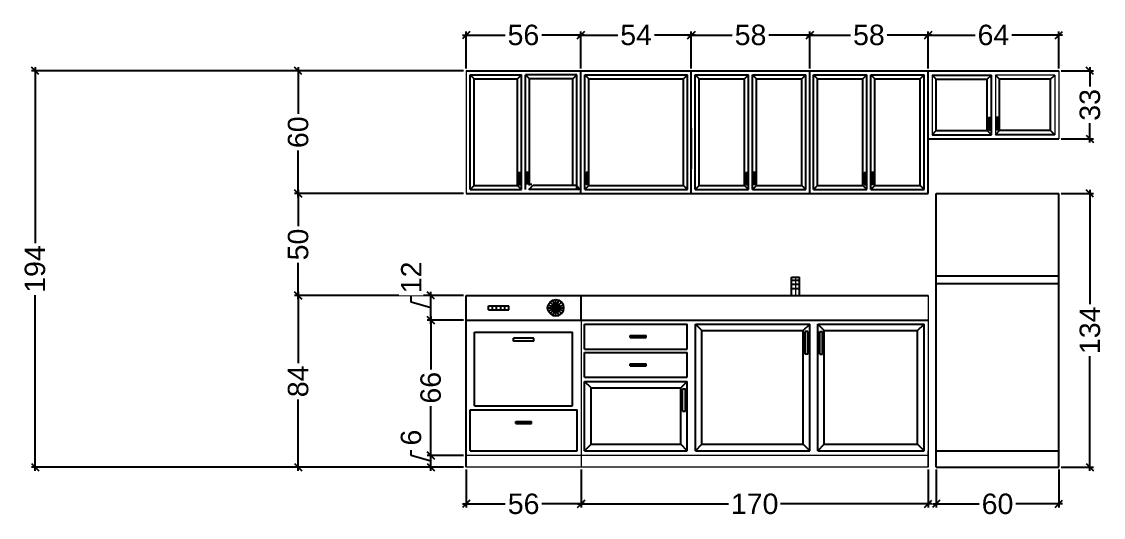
# Model space of a CAD drawing. Header units: millimetres. Extents: x 2366 to 5280, y 1749 to 5025.
# Drawn here: x 2366 to 2896, y 2355 to 2597 of the extents above; entities that cross this region are included whole.
import ezdxf

# ---------------------------------------------------------------- set-up
doc = ezdxf.new("R2010")
doc.units = ezdxf.units.MM
doc.layers.add('A-FURN', color=8, linetype='Continuous', lineweight=18)
doc.layers.add('G-ANNO-DIM', color=3, linetype='Continuous', lineweight=18)
doc.styles.add('ARIAL', font='arial.ttf')
doc.dimstyles.new('TICK_36', dxfattribs={"dimtxt": 10, "dimasz": 3.6, "dimexe": 1.8, "dimexo": 1.2, "dimgap": 1.8, "dimtad": 0, "dimdec": 0, "dimzin": 0, "dimdsep": 46, "dimtxsty": 'ARIAL', "dimblk": 'OBLIQUE', "dimcen": 1.8, "dimdle": 1.8, "dimclrd": 256, "dimclrt": 256, "dimadec": 0, "dimazin": 0, "dimtfac": 1, "dimtdec": 0, "dimtmove": 1, "dimatfit": 3, "dimldrblk": 'OPEN90', "dimfxl": 1, "dimtfill": 1, "dimtolj": 1, "dimtzin": 0, "dimarcsym": 0})

# ---------------------------------------------------------------- blocks, each defined once
blk = doc.blocks.new('_Oblique')
at = {"color": 0, "linetype": 'ByBlock', "lineweight": -2}
blk.add_line((-0.5, -0.5), (0.5, 0.5), dxfattribs=at)
blk = doc.blocks.new('*D37')
at = {"layer": 'Defpoints', "color": 0, "transparency": 16777216}
for p in [(2501.16, 2463.26), (2583.38, 2463.26), (2583.38, 2379.26)]:
    blk.add_point(p, dxfattribs=at)
at = {"layer": 'G-ANNO-DIM', "lineweight": -2, "transparency": 16777216}
for p, q in [((2501.16, 2465.06), (2501.16, 2430.21)), ((2501.16, 2377.46), (2501.16, 2412.31))]:
    blk.add_line(p, q, dxfattribs=at)
at = {"layer": 'G-ANNO-DIM', "color": 0, "lineweight": -2, "transparency": 16777216}
for p, q in [((2582.18, 2463.26), (2499.36, 2463.26)), ((2582.18, 2379.26), (2499.36, 2379.26))]:
    blk.add_line(p, q, dxfattribs=at)
at = {"layer": 'G-ANNO-DIM', "lineweight": -2, "transparency": 16777216, "xscale": 3.6, "yscale": 3.6, "zscale": 3.6}
for p, rotation in [((2501.16, 2463.26), 90), ((2501.16, 2379.26), 270)]:
    blk.add_blockref('_Oblique', p, dxfattribs=dict(at, rotation=rotation))
at = {"layer": 'G-ANNO-DIM', "transparency": 16777216, "insert": (2501.16, 2421.26), "char_height": 10, "attachment_point": 5, "rotation": 90, "style": 'ARIAL', "bg_fill": 3, "box_fill_scale": 1.1, "bg_fill_color": 256, "bg_fill_true_color": 13158600, "bg_fill_transparency": 0}
blk.add_mtext('\\A1;84', dxfattribs=at)
blk = doc.blocks.new('_Open90')
at = {"color": 0, "linetype": 'ByBlock', "lineweight": -2}
for p, q in [((0, 0), (-1, 0)), ((-0.5, 0.5), (0, 0)), ((0, 0), (-0.5, -0.5))]:
    blk.add_line(p, q, dxfattribs=at)
blk = doc.blocks.new('*D38')
at = {"layer": 'Defpoints', "color": 0, "transparency": 16777216}
for p in [(2501.16, 2513.26), (2583.38, 2513.26), (2583.38, 2463.26)]:
    blk.add_point(p, dxfattribs=at)
at = {"layer": 'G-ANNO-DIM', "color": 0, "lineweight": -2, "transparency": 16777216}
for p, q in [((2582.18, 2513.26), (2499.36, 2513.26)), ((2582.18, 2463.26), (2499.36, 2463.26))]:
    blk.add_line(p, q, dxfattribs=at)
at = {"layer": 'G-ANNO-DIM', "lineweight": -2, "transparency": 16777216}
for p, q in [((2501.16, 2515.06), (2501.16, 2497.2)), ((2501.16, 2461.46), (2501.16, 2479.31))]:
    blk.add_line(p, q, dxfattribs=at)
at = {"layer": 'G-ANNO-DIM', "lineweight": -2, "transparency": 16777216, "xscale": 3.6, "yscale": 3.6, "zscale": 3.6}
for p, rotation in [((2501.16, 2513.26), 90), ((2501.16, 2463.26), 270)]:
    blk.add_blockref('_Oblique', p, dxfattribs=dict(at, rotation=rotation))
at = {"layer": 'G-ANNO-DIM', "transparency": 16777216, "insert": (2501.16, 2488.26), "char_height": 10, "attachment_point": 5, "rotation": 90, "style": 'ARIAL', "bg_fill": 3, "box_fill_scale": 1.1, "bg_fill_color": 256, "bg_fill_true_color": 13158600, "bg_fill_transparency": 0}
blk.add_mtext('\\A1;50', dxfattribs=at)
blk = doc.blocks.new('*D39')
at = {"layer": 'Defpoints', "color": 0, "transparency": 16777216}
for p in [(2501.16, 2573.26), (2583.38, 2573.26), (2583.38, 2513.26)]:
    blk.add_point(p, dxfattribs=at)
at = {"layer": 'G-ANNO-DIM', "color": 0, "lineweight": -2, "transparency": 16777216}
for p, q in [((2582.18, 2573.26), (2499.36, 2573.26)), ((2582.18, 2513.26), (2499.36, 2513.26))]:
    blk.add_line(p, q, dxfattribs=at)
at = {"layer": 'G-ANNO-DIM', "lineweight": -2, "transparency": 16777216}
for p, q in [((2501.16, 2575.06), (2501.16, 2552.23)), ((2501.16, 2511.46), (2501.16, 2534.29))]:
    blk.add_line(p, q, dxfattribs=at)
at = {"layer": 'G-ANNO-DIM', "lineweight": -2, "transparency": 16777216, "xscale": 3.6, "yscale": 3.6, "zscale": 3.6}
for p, rotation in [((2501.16, 2573.26), 90), ((2501.16, 2513.26), 270)]:
    blk.add_blockref('_Oblique', p, dxfattribs=dict(at, rotation=rotation))
at = {"layer": 'G-ANNO-DIM', "transparency": 16777216, "insert": (2501.16, 2543.26), "char_height": 10, "attachment_point": 5, "rotation": 90, "style": 'ARIAL', "bg_fill": 3, "box_fill_scale": 1.1, "bg_fill_color": 256, "bg_fill_true_color": 13158600, "bg_fill_transparency": 0}
blk.add_mtext('\\A1;60', dxfattribs=at)
blk = doc.blocks.new('*D40')
at = {"layer": 'Defpoints', "color": 0, "transparency": 16777216}
for p in [(2583.38, 2379.26), (2639.81, 2379.26), (2639.81, 2361.2)]:
    blk.add_point(p, dxfattribs=at)
at = {"layer": 'G-ANNO-DIM', "color": 0, "lineweight": -2, "transparency": 16777216}
for p, q in [((2583.38, 2378.06), (2583.38, 2359.4)), ((2639.81, 2378.06), (2639.81, 2359.4))]:
    blk.add_line(p, q, dxfattribs=at)
at = {"layer": 'G-ANNO-DIM', "lineweight": -2, "transparency": 16777216}
for p, q in [((2581.58, 2361.2), (2602.64, 2361.2)), ((2641.61, 2361.2), (2620.56, 2361.2))]:
    blk.add_line(p, q, dxfattribs=at)
at = {"layer": 'G-ANNO-DIM', "lineweight": -2, "transparency": 16777216, "xscale": 3.6, "yscale": 3.6, "zscale": 3.6, "rotation": 180}
blk.add_blockref('_Oblique', (2583.38, 2361.2), dxfattribs=at)
at = {"layer": 'G-ANNO-DIM', "lineweight": -2, "transparency": 16777216, "xscale": 3.6, "yscale": 3.6, "zscale": 3.6}
blk.add_blockref('_Oblique', (2639.81, 2361.2), dxfattribs=at)
at = {"layer": 'G-ANNO-DIM', "transparency": 16777216, "insert": (2611.6, 2361.2), "char_height": 10, "attachment_point": 5, "style": 'ARIAL', "bg_fill": 3, "box_fill_scale": 1.1, "bg_fill_color": 256, "bg_fill_true_color": 13158600, "bg_fill_transparency": 0}
blk.add_mtext('\\A1;56', dxfattribs=at)
blk = doc.blocks.new('*D41')
at = {"layer": 'Defpoints', "color": 0, "transparency": 16777216}
for p in [(2639.63, 2590.86), (2583.38, 2573.26), (2639.63, 2573.26)]:
    blk.add_point(p, dxfattribs=at)
at = {"layer": 'G-ANNO-DIM', "color": 0, "lineweight": -2, "transparency": 16777216}
for p, q in [((2583.38, 2574.46), (2583.38, 2592.66)), ((2639.63, 2574.46), (2639.63, 2592.66))]:
    blk.add_line(p, q, dxfattribs=at)
at = {"layer": 'G-ANNO-DIM', "lineweight": -2, "transparency": 16777216}
for p, q in [((2581.58, 2590.86), (2602.55, 2590.86)), ((2641.43, 2590.86), (2620.46, 2590.86))]:
    blk.add_line(p, q, dxfattribs=at)
at = {"layer": 'G-ANNO-DIM', "lineweight": -2, "transparency": 16777216, "xscale": 3.6, "yscale": 3.6, "zscale": 3.6, "rotation": 180}
blk.add_blockref('_Oblique', (2583.38, 2590.86), dxfattribs=at)
at = {"layer": 'G-ANNO-DIM', "lineweight": -2, "transparency": 16777216, "xscale": 3.6, "yscale": 3.6, "zscale": 3.6}
blk.add_blockref('_Oblique', (2639.63, 2590.86), dxfattribs=at)
at = {"layer": 'G-ANNO-DIM', "transparency": 16777216, "insert": (2611.51, 2590.86), "char_height": 10, "attachment_point": 5, "style": 'ARIAL', "bg_fill": 3, "box_fill_scale": 1.1, "bg_fill_color": 256, "bg_fill_true_color": 13158600, "bg_fill_transparency": 0}
blk.add_mtext('\\A1;56', dxfattribs=at)
blk = doc.blocks.new('*D42')
at = {"layer": 'Defpoints', "color": 0, "transparency": 16777216}
for p in [(2693.76, 2590.86), (2639.63, 2573.26), (2693.76, 2573.26)]:
    blk.add_point(p, dxfattribs=at)
at = {"layer": 'G-ANNO-DIM', "color": 0, "lineweight": -2, "transparency": 16777216}
for p, q in [((2639.63, 2574.46), (2639.63, 2592.66)), ((2693.76, 2574.46), (2693.76, 2592.66))]:
    blk.add_line(p, q, dxfattribs=at)
at = {"layer": 'G-ANNO-DIM', "lineweight": -2, "transparency": 16777216}
for p, q in [((2637.83, 2590.86), (2657.75, 2590.86)), ((2695.56, 2590.86), (2675.64, 2590.86))]:
    blk.add_line(p, q, dxfattribs=at)
at = {"layer": 'G-ANNO-DIM', "lineweight": -2, "transparency": 16777216, "xscale": 3.6, "yscale": 3.6, "zscale": 3.6, "rotation": 180}
blk.add_blockref('_Oblique', (2639.63, 2590.86), dxfattribs=at)
at = {"layer": 'G-ANNO-DIM', "lineweight": -2, "transparency": 16777216, "xscale": 3.6, "yscale": 3.6, "zscale": 3.6}
blk.add_blockref('_Oblique', (2693.76, 2590.86), dxfattribs=at)
at = {"layer": 'G-ANNO-DIM', "transparency": 16777216, "insert": (2666.7, 2590.86), "char_height": 10, "attachment_point": 5, "style": 'ARIAL', "bg_fill": 3, "box_fill_scale": 1.1, "bg_fill_color": 256, "bg_fill_true_color": 13158600, "bg_fill_transparency": 0}
blk.add_mtext('\\A1;54', dxfattribs=at)
blk = doc.blocks.new('*D43')
at = {"layer": 'Defpoints', "color": 0, "transparency": 16777216}
for p in [(2751.75, 2590.86), (2693.76, 2573.26), (2751.75, 2573.26)]:
    blk.add_point(p, dxfattribs=at)
at = {"layer": 'G-ANNO-DIM', "color": 0, "lineweight": -2, "transparency": 16777216}
for p, q in [((2693.76, 2574.46), (2693.76, 2592.66)), ((2751.75, 2574.46), (2751.75, 2592.66))]:
    blk.add_line(p, q, dxfattribs=at)
at = {"layer": 'G-ANNO-DIM', "lineweight": -2, "transparency": 16777216}
for p, q in [((2691.96, 2590.86), (2713.78, 2590.86)), ((2753.55, 2590.86), (2731.73, 2590.86))]:
    blk.add_line(p, q, dxfattribs=at)
at = {"layer": 'G-ANNO-DIM', "lineweight": -2, "transparency": 16777216, "xscale": 3.6, "yscale": 3.6, "zscale": 3.6, "rotation": 180}
blk.add_blockref('_Oblique', (2693.76, 2590.86), dxfattribs=at)
at = {"layer": 'G-ANNO-DIM', "lineweight": -2, "transparency": 16777216, "xscale": 3.6, "yscale": 3.6, "zscale": 3.6}
blk.add_blockref('_Oblique', (2751.75, 2590.86), dxfattribs=at)
at = {"layer": 'G-ANNO-DIM', "transparency": 16777216, "insert": (2722.76, 2590.86), "char_height": 10, "attachment_point": 5, "style": 'ARIAL', "bg_fill": 3, "box_fill_scale": 1.1, "bg_fill_color": 256, "bg_fill_true_color": 13158600, "bg_fill_transparency": 0}
blk.add_mtext('\\A1;58', dxfattribs=at)
blk = doc.blocks.new('*D36')
at = {"layer": 'Defpoints', "color": 0, "transparency": 16777216}
for p in [(2809.75, 2590.86), (2751.75, 2573.26), (2809.75, 2573.26)]:
    blk.add_point(p, dxfattribs=at)
at = {"layer": 'G-ANNO-DIM', "color": 0, "lineweight": -2, "transparency": 16777216}
for p, q in [((2751.75, 2574.46), (2751.75, 2592.66)), ((2809.75, 2574.46), (2809.75, 2592.66))]:
    blk.add_line(p, q, dxfattribs=at)
at = {"layer": 'G-ANNO-DIM', "lineweight": -2, "transparency": 16777216}
for p, q in [((2749.95, 2590.86), (2771.78, 2590.86)), ((2811.55, 2590.86), (2789.72, 2590.86))]:
    blk.add_line(p, q, dxfattribs=at)
at = {"layer": 'G-ANNO-DIM', "lineweight": -2, "transparency": 16777216, "xscale": 3.6, "yscale": 3.6, "zscale": 3.6, "rotation": 180}
blk.add_blockref('_Oblique', (2751.75, 2590.86), dxfattribs=at)
at = {"layer": 'G-ANNO-DIM', "lineweight": -2, "transparency": 16777216, "xscale": 3.6, "yscale": 3.6, "zscale": 3.6}
blk.add_blockref('_Oblique', (2809.75, 2590.86), dxfattribs=at)
at = {"layer": 'G-ANNO-DIM', "transparency": 16777216, "insert": (2780.75, 2590.86), "char_height": 10, "attachment_point": 5, "style": 'ARIAL', "bg_fill": 3, "box_fill_scale": 1.1, "bg_fill_color": 256, "bg_fill_true_color": 13158600, "bg_fill_transparency": 0}
blk.add_mtext('\\A1;58', dxfattribs=at)
blk = doc.blocks.new('*D33')
at = {"layer": 'Defpoints', "color": 0, "transparency": 16777216}
for p in [(2873.76, 2590.86), (2809.75, 2573.26), (2873.76, 2573.26)]:
    blk.add_point(p, dxfattribs=at)
at = {"layer": 'G-ANNO-DIM', "color": 0, "lineweight": -2, "transparency": 16777216}
for p, q in [((2809.75, 2574.46), (2809.75, 2592.66)), ((2873.76, 2574.46), (2873.76, 2592.66))]:
    blk.add_line(p, q, dxfattribs=at)
at = {"layer": 'G-ANNO-DIM', "lineweight": -2, "transparency": 16777216}
for p, q in [((2807.95, 2590.86), (2832.78, 2590.86)), ((2875.56, 2590.86), (2850.72, 2590.86))]:
    blk.add_line(p, q, dxfattribs=at)
at = {"layer": 'G-ANNO-DIM', "lineweight": -2, "transparency": 16777216, "xscale": 3.6, "yscale": 3.6, "zscale": 3.6, "rotation": 180}
blk.add_blockref('_Oblique', (2809.75, 2590.86), dxfattribs=at)
at = {"layer": 'G-ANNO-DIM', "lineweight": -2, "transparency": 16777216, "xscale": 3.6, "yscale": 3.6, "zscale": 3.6}
blk.add_blockref('_Oblique', (2873.76, 2590.86), dxfattribs=at)
at = {"layer": 'G-ANNO-DIM', "transparency": 16777216, "insert": (2841.75, 2590.86), "char_height": 10, "attachment_point": 5, "style": 'ARIAL', "bg_fill": 3, "box_fill_scale": 1.1, "bg_fill_color": 256, "bg_fill_true_color": 13158600, "bg_fill_transparency": 0}
blk.add_mtext('\\A1;64', dxfattribs=at)
blk = doc.blocks.new('*D34')
at = {"layer": 'Defpoints', "color": 0, "transparency": 16777216}
for p in [(2873.76, 2573.26), (2873.76, 2540.04), (2889.05, 2540.04)]:
    blk.add_point(p, dxfattribs=at)
at = {"layer": 'G-ANNO-DIM', "color": 0, "lineweight": -2, "transparency": 16777216}
for p, q in [((2874.96, 2573.26), (2890.85, 2573.26)), ((2874.96, 2540.04), (2890.85, 2540.04))]:
    blk.add_line(p, q, dxfattribs=at)
at = {"layer": 'G-ANNO-DIM', "lineweight": -2, "transparency": 16777216}
for p, q in [((2889.05, 2575.06), (2889.05, 2565.61)), ((2889.05, 2538.24), (2889.05, 2547.69))]:
    blk.add_line(p, q, dxfattribs=at)
at = {"layer": 'G-ANNO-DIM', "lineweight": -2, "transparency": 16777216, "xscale": 3.6, "yscale": 3.6, "zscale": 3.6}
for p, rotation in [((2889.05, 2573.26), 90), ((2889.05, 2540.04), 270)]:
    blk.add_blockref('_Oblique', p, dxfattribs=dict(at, rotation=rotation))
at = {"layer": 'G-ANNO-DIM', "transparency": 16777216, "insert": (2889.05, 2556.65), "char_height": 10, "attachment_point": 5, "rotation": 90, "style": 'ARIAL', "bg_fill": 3, "box_fill_scale": 1.1, "bg_fill_color": 256, "bg_fill_true_color": 13158600, "bg_fill_transparency": 0}
blk.add_mtext('\\A1;33', dxfattribs=at)
blk = doc.blocks.new('*D35')
at = {"layer": 'Defpoints', "color": 0, "transparency": 16777216}
for p in [(2873.76, 2513.26), (2873.76, 2379.26), (2889.05, 2379.26)]:
    blk.add_point(p, dxfattribs=at)
at = {"layer": 'G-ANNO-DIM', "color": 0, "lineweight": -2, "transparency": 16777216}
for p, q in [((2874.96, 2513.26), (2890.85, 2513.26)), ((2874.96, 2379.26), (2890.85, 2379.26))]:
    blk.add_line(p, q, dxfattribs=at)
at = {"layer": 'G-ANNO-DIM', "lineweight": -2, "transparency": 16777216}
for p, q in [((2889.05, 2515.06), (2889.05, 2458.61)), ((2889.05, 2377.46), (2889.05, 2433.9))]:
    blk.add_line(p, q, dxfattribs=at)
at = {"layer": 'G-ANNO-DIM', "lineweight": -2, "transparency": 16777216, "xscale": 3.6, "yscale": 3.6, "zscale": 3.6}
for p, rotation in [((2889.05, 2513.26), 90), ((2889.05, 2379.26), 270)]:
    blk.add_blockref('_Oblique', p, dxfattribs=dict(at, rotation=rotation))
at = {"layer": 'G-ANNO-DIM', "transparency": 16777216, "insert": (2889.05, 2446.26), "char_height": 10, "attachment_point": 5, "rotation": 90, "style": 'ARIAL', "bg_fill": 3, "box_fill_scale": 1.1, "bg_fill_color": 256, "bg_fill_true_color": 13158600, "bg_fill_transparency": 0}
blk.add_mtext('\\A1;134', dxfattribs=at)
blk = doc.blocks.new('*D28')
at = {"layer": 'Defpoints', "color": 0, "transparency": 16777216}
for p in [(2639.81, 2379.26), (2809.75, 2379.26), (2809.75, 2361.2)]:
    blk.add_point(p, dxfattribs=at)
at = {"layer": 'G-ANNO-DIM', "color": 0, "lineweight": -2, "transparency": 16777216}
for p, q in [((2639.81, 2378.06), (2639.81, 2359.4)), ((2809.75, 2378.06), (2809.75, 2359.4))]:
    blk.add_line(p, q, dxfattribs=at)
at = {"layer": 'G-ANNO-DIM', "lineweight": -2, "transparency": 16777216}
for p, q in [((2638.01, 2361.2), (2712.42, 2361.2)), ((2811.55, 2361.2), (2737.14, 2361.2))]:
    blk.add_line(p, q, dxfattribs=at)
at = {"layer": 'G-ANNO-DIM', "lineweight": -2, "transparency": 16777216, "xscale": 3.6, "yscale": 3.6, "zscale": 3.6, "rotation": 180}
blk.add_blockref('_Oblique', (2639.81, 2361.2), dxfattribs=at)
at = {"layer": 'G-ANNO-DIM', "lineweight": -2, "transparency": 16777216, "xscale": 3.6, "yscale": 3.6, "zscale": 3.6}
blk.add_blockref('_Oblique', (2809.75, 2361.2), dxfattribs=at)
at = {"layer": 'G-ANNO-DIM', "transparency": 16777216, "insert": (2724.78, 2361.2), "char_height": 10, "attachment_point": 5, "style": 'ARIAL', "bg_fill": 3, "box_fill_scale": 1.1, "bg_fill_color": 256, "bg_fill_true_color": 13158600, "bg_fill_transparency": 0}
blk.add_mtext('\\A1;170', dxfattribs=at)
blk = doc.blocks.new('*D29')
at = {"layer": 'Defpoints', "color": 0, "transparency": 16777216}
for p in [(2813.76, 2379.26), (2873.76, 2379.26), (2873.76, 2361.2)]:
    blk.add_point(p, dxfattribs=at)
at = {"layer": 'G-ANNO-DIM', "color": 0, "lineweight": -2, "transparency": 16777216}
for p, q in [((2813.76, 2378.06), (2813.76, 2359.4)), ((2873.76, 2378.06), (2873.76, 2359.4))]:
    blk.add_line(p, q, dxfattribs=at)
at = {"layer": 'G-ANNO-DIM', "lineweight": -2, "transparency": 16777216}
for p, q in [((2811.96, 2361.2), (2834.79, 2361.2)), ((2875.56, 2361.2), (2852.73, 2361.2))]:
    blk.add_line(p, q, dxfattribs=at)
at = {"layer": 'G-ANNO-DIM', "lineweight": -2, "transparency": 16777216, "xscale": 3.6, "yscale": 3.6, "zscale": 3.6, "rotation": 180}
blk.add_blockref('_Oblique', (2813.76, 2361.2), dxfattribs=at)
at = {"layer": 'G-ANNO-DIM', "lineweight": -2, "transparency": 16777216, "xscale": 3.6, "yscale": 3.6, "zscale": 3.6}
blk.add_blockref('_Oblique', (2873.76, 2361.2), dxfattribs=at)
at = {"layer": 'G-ANNO-DIM', "transparency": 16777216, "insert": (2843.76, 2361.2), "char_height": 10, "attachment_point": 5, "style": 'ARIAL', "bg_fill": 3, "box_fill_scale": 1.1, "bg_fill_color": 256, "bg_fill_true_color": 13158600, "bg_fill_transparency": 0}
blk.add_mtext('\\A1;60', dxfattribs=at)
blk = doc.blocks.new('*D30')
at = {"layer": 'Defpoints', "color": 0, "transparency": 16777216}
for p in [(2566.08, 2463.26), (2583.38, 2463.26), (2583.38, 2451.26)]:
    blk.add_point(p, dxfattribs=at)
at = {"layer": 'G-ANNO-DIM', "lineweight": -2, "transparency": 16777216}
for p, q in [((2566.08, 2449.46), (2566.08, 2465.06)), ((2556.55, 2460.11), (2556.55, 2463.71)), ((2566.08, 2457.26), (2556.55, 2460.11))]:
    blk.add_line(p, q, dxfattribs=at)
at = {"layer": 'G-ANNO-DIM', "color": 0, "lineweight": -2, "transparency": 16777216}
for p, q in [((2582.18, 2463.26), (2564.28, 2463.26)), ((2582.18, 2451.26), (2564.28, 2451.26))]:
    blk.add_line(p, q, dxfattribs=at)
at = {"layer": 'G-ANNO-DIM', "lineweight": -2, "transparency": 16777216, "xscale": 3.6, "yscale": 3.6, "zscale": 3.6, "rotation": 270}
blk.add_blockref('_Oblique', (2566.08, 2451.26), dxfattribs=at)
at = {"layer": 'G-ANNO-DIM', "transparency": 16777216, "insert": (2556.55, 2472.16), "char_height": 10, "attachment_point": 5, "rotation": 90, "style": 'ARIAL', "bg_fill": 3, "box_fill_scale": 1.1, "bg_fill_color": 256, "bg_fill_true_color": 13158600, "bg_fill_transparency": 0}
blk.add_mtext('\\A1;12', dxfattribs=at)
at = {"layer": 'G-ANNO-DIM', "lineweight": -2, "transparency": 16777216, "xscale": 3.6, "yscale": 3.6, "zscale": 3.6, "rotation": 90}
blk.add_blockref('_Oblique', (2566.08, 2463.26), dxfattribs=at)
blk = doc.blocks.new('*D31')
at = {"layer": 'Defpoints', "color": 0, "transparency": 16777216}
for p in [(2566.08, 2451.26), (2583.38, 2451.26), (2583.38, 2384.98)]:
    blk.add_point(p, dxfattribs=at)
at = {"layer": 'G-ANNO-DIM', "color": 0, "lineweight": -2, "transparency": 16777216}
for p, q in [((2582.18, 2451.26), (2564.28, 2451.26)), ((2582.18, 2384.98), (2564.28, 2384.98))]:
    blk.add_line(p, q, dxfattribs=at)
at = {"layer": 'G-ANNO-DIM', "lineweight": -2, "transparency": 16777216}
for p, q in [((2566.08, 2453.06), (2566.08, 2427.1)), ((2566.08, 2383.18), (2566.08, 2409.13))]:
    blk.add_line(p, q, dxfattribs=at)
at = {"layer": 'G-ANNO-DIM', "lineweight": -2, "transparency": 16777216, "xscale": 3.6, "yscale": 3.6, "zscale": 3.6}
for p, rotation in [((2566.08, 2451.26), 90), ((2566.08, 2384.98), 270)]:
    blk.add_blockref('_Oblique', p, dxfattribs=dict(at, rotation=rotation))
at = {"layer": 'G-ANNO-DIM', "transparency": 16777216, "insert": (2566.08, 2418.12), "char_height": 10, "attachment_point": 5, "rotation": 90, "style": 'ARIAL', "bg_fill": 3, "box_fill_scale": 1.1, "bg_fill_color": 256, "bg_fill_true_color": 13158600, "bg_fill_transparency": 0}
blk.add_mtext('\\A1;66', dxfattribs=at)
blk = doc.blocks.new('*D32')
at = {"layer": 'Defpoints', "color": 0, "transparency": 16777216}
for p in [(2566.08, 2384.98), (2583.38, 2384.98), (2583.38, 2379.26)]:
    blk.add_point(p, dxfattribs=at)
at = {"layer": 'G-ANNO-DIM', "lineweight": -2, "transparency": 16777216}
for p, q in [((2556.47, 2385), (2556.47, 2388.6)), ((2566.08, 2382.12), (2556.47, 2385)), ((2566.08, 2377.46), (2566.08, 2386.78))]:
    blk.add_line(p, q, dxfattribs=at)
at = {"layer": 'G-ANNO-DIM', "color": 0, "lineweight": -2, "transparency": 16777216}
for p, q in [((2582.18, 2384.98), (2564.28, 2384.98)), ((2582.18, 2379.26), (2564.28, 2379.26))]:
    blk.add_line(p, q, dxfattribs=at)
at = {"layer": 'G-ANNO-DIM', "lineweight": -2, "transparency": 16777216, "xscale": 3.6, "yscale": 3.6, "zscale": 3.6, "rotation": 270}
blk.add_blockref('_Oblique', (2566.08, 2379.26), dxfattribs=at)
at = {"layer": 'G-ANNO-DIM', "transparency": 16777216, "insert": (2556.47, 2393.7), "char_height": 10, "attachment_point": 5, "rotation": 90, "style": 'ARIAL', "bg_fill": 3, "box_fill_scale": 1.1, "bg_fill_color": 256, "bg_fill_true_color": 13158600, "bg_fill_transparency": 0}
blk.add_mtext('\\A1;6', dxfattribs=at)
at = {"layer": 'G-ANNO-DIM', "lineweight": -2, "transparency": 16777216, "xscale": 3.6, "yscale": 3.6, "zscale": 3.6, "rotation": 90}
blk.add_blockref('_Oblique', (2566.08, 2384.98), dxfattribs=at)
blk = doc.blocks.new('*D27')
at = {"layer": 'Defpoints', "color": 0, "transparency": 16777216}
for p in [(2372.25, 2573.26), (2583.38, 2573.26), (2583.38, 2379.26)]:
    blk.add_point(p, dxfattribs=at)
at = {"layer": 'G-ANNO-DIM', "color": 0, "lineweight": -2, "transparency": 16777216}
for p, q in [((2582.18, 2573.26), (2370.45, 2573.26)), ((2582.18, 2379.26), (2370.45, 2379.26))]:
    blk.add_line(p, q, dxfattribs=at)
at = {"layer": 'G-ANNO-DIM', "lineweight": -2, "transparency": 16777216}
for p, q in [((2372.25, 2575.06), (2372.25, 2488.61)), ((2372.25, 2377.46), (2372.25, 2463.9))]:
    blk.add_line(p, q, dxfattribs=at)
at = {"layer": 'G-ANNO-DIM', "lineweight": -2, "transparency": 16777216, "xscale": 3.6, "yscale": 3.6, "zscale": 3.6}
for p, rotation in [((2372.25, 2573.26), 90), ((2372.25, 2379.26), 270)]:
    blk.add_blockref('_Oblique', p, dxfattribs=dict(at, rotation=rotation))
at = {"layer": 'G-ANNO-DIM', "transparency": 16777216, "insert": (2372.25, 2476.26), "char_height": 10, "attachment_point": 5, "rotation": 90, "style": 'ARIAL', "bg_fill": 3, "box_fill_scale": 1.1, "bg_fill_color": 256, "bg_fill_true_color": 13158600, "bg_fill_transparency": 0}
blk.add_mtext('\\A1;194', dxfattribs=at)

msp = doc.modelspace()

# ---------------------------------------------------------------- linework, layer by layer
at = {"layer": 'A-FURN', "linetype": 'Continuous', "lineweight": -3}
for p, q in [((2583.379, 2573.259), (2639.632, 2573.259)), ((2585.379, 2515.259), (2585.379, 2571.326)), ((2585.379, 2571.326), (2610.505, 2571.326)), ((2587.312, 2569.393), (2585.379, 2571.326)), ((2608.572, 2569.393), (2610.505, 2571.326)), ((2610.505, 2515.259), (2610.505, 2571.326)), ((2612.505, 2515.259), (2612.505, 2571.326)), ((2637.632, 2571.326), (2612.505, 2571.326)), ((2614.438, 2569.393), (2612.505, 2571.326)), ((2635.699, 2569.393), (2637.632, 2571.326)), ((2637.632, 2515.259), (2637.632, 2571.326)), ((2639.632, 2513.259), (2639.632, 2573.259)), ((2639.632, 2573.259), (2693.759, 2573.259)), ((2641.632, 2515.259), (2641.632, 2571.326)), ((2641.632, 2571.326), (2691.826, 2571.326)), ((2643.565, 2569.393), (2641.632, 2571.326)), ((2689.893, 2569.393), (2691.826, 2571.326)), ((2691.826, 2515.259), (2691.826, 2571.326)), ((2693.759, 2573.259), (2751.752, 2573.259)), ((2693.759, 2513.259), (2693.759, 2573.259)), ((2695.692, 2515.259), (2695.692, 2571.326)), ((2695.692, 2571.326), (2721.789, 2571.326)), ((2697.625, 2569.393), (2695.692, 2571.326)), ((2719.856, 2569.393), (2721.789, 2571.326)), ((2721.789, 2515.259), (2721.789, 2571.326)), ((2723.722, 2515.259), (2723.722, 2571.326)), ((2723.722, 2571.326), (2749.819, 2571.326)), ((2725.655, 2569.393), (2723.722, 2571.326)), ((2747.886, 2569.393), (2749.819, 2571.326)), ((2749.819, 2515.259), (2749.819, 2571.326)), ((2751.752, 2513.259), (2751.752, 2573.259)), ((2751.752, 2573.259), (2809.745, 2573.259)), ((2753.685, 2515.259), (2753.685, 2571.326)), ((2753.685, 2571.326), (2779.782, 2571.326)), ((2755.618, 2569.393), (2753.685, 2571.326)), ((2777.849, 2569.393), (2779.782, 2571.326)), ((2779.782, 2515.259), (2779.782, 2571.326)), ((2781.715, 2515.259), (2781.715, 2571.326)), ((2781.715, 2571.326), (2807.812, 2571.326)), ((2783.648, 2569.393), (2781.715, 2571.326)), ((2805.879, 2569.393), (2807.812, 2571.326)), ((2807.812, 2515.259), (2807.812, 2571.326)), ((2809.745, 2513.259), (2809.745, 2573.259)), ((2809.745, 2573.259), (2873.759, 2573.259)), ((2811.745, 2571.259), (2840.752, 2571.259)), ((2813.745, 2569.259), (2811.745, 2571.259)), ((2838.752, 2569.259), (2840.752, 2571.259)), ((2840.752, 2542.044), (2840.752, 2571.259)), ((2844.752, 2569.259), (2842.752, 2571.259)), ((2869.759, 2569.259), (2871.759, 2571.259)), ((2587.312, 2517.192), (2587.312, 2569.393)), ((2587.312, 2569.393), (2608.572, 2569.393)), ((2608.572, 2517.192), (2608.572, 2569.393)), ((2614.438, 2517.192), (2614.438, 2569.393)), ((2635.699, 2569.393), (2614.438, 2569.393)), ((2635.699, 2517.192), (2635.699, 2569.393)), ((2643.565, 2517.192), (2643.565, 2569.393)), ((2643.565, 2569.393), (2689.893, 2569.393)), ((2689.893, 2517.192), (2689.893, 2569.393)), ((2697.625, 2517.192), (2697.625, 2569.393)), ((2697.625, 2569.393), (2719.856, 2569.393)), ((2719.856, 2517.192), (2719.856, 2569.393)), ((2725.655, 2517.192), (2725.655, 2569.393)), ((2725.655, 2569.393), (2747.886, 2569.393)), ((2747.886, 2517.192), (2747.886, 2569.393)), ((2755.618, 2517.192), (2755.618, 2569.393)), ((2755.618, 2569.393), (2777.849, 2569.393)), ((2777.849, 2517.192), (2777.849, 2569.393)), ((2783.648, 2517.192), (2783.648, 2569.393)), ((2783.648, 2569.393), (2805.879, 2569.393)), ((2805.879, 2517.192), (2805.879, 2569.393)), ((2813.745, 2544.044), (2813.745, 2569.259)), ((2813.745, 2569.259), (2838.752, 2569.259)), ((2838.752, 2544.489), (2838.752, 2569.259)), ((2844.752, 2544.044), (2844.752, 2569.259)), ((2869.759, 2569.259), (2844.752, 2569.259)), ((2869.759, 2544.044), (2869.759, 2569.259)), ((2839.315, 2544.489), (2839.315, 2550.544)), ((2839.315, 2550.544), (2840.19, 2550.544)), ((2840.19, 2544.489), (2840.19, 2550.544)), ((2843.315, 2544.489), (2843.315, 2550.544)), ((2844.19, 2550.544), (2843.315, 2550.544)), ((2844.19, 2544.489), (2844.19, 2550.544)), ((2693.772, 2525.259), (2693.772, 2545.259)), ((2811.745, 2542.044), (2813.745, 2544.044)), ((2813.745, 2544.044), (2838.752, 2544.044)), ((2840.752, 2542.044), (2838.752, 2544.044)), ((2839.315, 2544.489), (2840.19, 2544.489)), ((2842.752, 2542.044), (2844.752, 2544.044)), ((2844.19, 2544.489), (2843.315, 2544.489)), ((2869.759, 2544.044), (2844.752, 2544.044)), ((2871.759, 2542.044), (2869.759, 2544.044)), ((2809.745, 2540.044), (2873.759, 2540.044)), ((2811.745, 2542.044), (2840.752, 2542.044)), ((2871.759, 2542.044), (2842.752, 2542.044)), ((2609.116, 2517.622), (2609.116, 2523.475)), ((2609.116, 2523.475), (2609.961, 2523.475)), ((2609.961, 2517.622), (2609.961, 2523.475)), ((2613.049, 2517.622), (2613.049, 2523.475)), ((2613.895, 2523.475), (2613.049, 2523.475)), ((2613.895, 2517.622), (2613.895, 2523.475)), ((2642.175, 2517.622), (2642.175, 2523.475)), ((2643.021, 2523.475), (2642.175, 2523.475)), ((2643.021, 2517.622), (2643.021, 2523.475)), ((2720.399, 2517.622), (2720.399, 2523.475)), ((2720.399, 2523.475), (2721.245, 2523.475)), ((2721.245, 2517.622), (2721.245, 2523.475)), ((2724.266, 2517.622), (2724.266, 2523.475)), ((2725.111, 2523.475), (2724.266, 2523.475)), ((2725.111, 2517.622), (2725.111, 2523.475)), ((2778.393, 2517.622), (2778.393, 2523.475)), ((2778.393, 2523.475), (2779.238, 2523.475)), ((2779.238, 2517.622), (2779.238, 2523.475)), ((2782.259, 2517.622), (2782.259, 2523.475)), ((2783.105, 2523.475), (2782.259, 2523.475)), ((2783.105, 2517.622), (2783.105, 2523.475)), ((2585.379, 2515.259), (2587.312, 2517.192)), ((2587.312, 2517.192), (2608.572, 2517.192)), ((2610.505, 2515.259), (2608.572, 2517.192)), ((2609.116, 2517.622), (2609.961, 2517.622)), ((2614.234, 2515.259), (2616.167, 2517.192)), ((2615.624, 2517.622), (2614.778, 2517.622)), ((2637.428, 2517.192), (2616.167, 2517.192)), ((2639.361, 2515.259), (2637.428, 2517.192)), ((2641.632, 2515.259), (2643.565, 2517.192)), ((2643.021, 2517.622), (2642.175, 2517.622)), ((2643.565, 2517.192), (2689.893, 2517.192)), ((2691.826, 2515.259), (2689.893, 2517.192)), ((2695.692, 2515.259), (2697.625, 2517.192)), ((2697.625, 2517.192), (2719.856, 2517.192)), ((2721.789, 2515.259), (2719.856, 2517.192)), ((2720.399, 2517.622), (2721.245, 2517.622)), ((2723.722, 2515.259), (2725.655, 2517.192)), ((2725.111, 2517.622), (2724.266, 2517.622)), ((2725.655, 2517.192), (2747.886, 2517.192)), ((2749.819, 2515.259), (2747.886, 2517.192)), ((2753.685, 2515.259), (2755.618, 2517.192)), ((2755.618, 2517.192), (2777.849, 2517.192)), ((2779.782, 2515.259), (2777.849, 2517.192)), ((2778.393, 2517.622), (2779.238, 2517.622)), ((2781.715, 2515.259), (2783.648, 2517.192)), ((2783.105, 2517.622), (2782.259, 2517.622)), ((2783.648, 2517.192), (2805.879, 2517.192)), ((2807.812, 2515.259), (2805.879, 2517.192)), ((2583.379, 2513.259), (2639.632, 2513.259)), ((2585.379, 2515.259), (2610.505, 2515.259)), ((2639.361, 2515.259), (2614.234, 2515.259)), ((2639.632, 2513.259), (2693.759, 2513.259)), ((2641.632, 2515.259), (2691.826, 2515.259)), ((2693.759, 2513.259), (2749.745, 2513.259)), ((2695.692, 2515.259), (2721.789, 2515.259)), ((2723.722, 2515.259), (2749.819, 2515.259)), ((2749.745, 2513.259), (2809.745, 2513.259)), ((2753.685, 2515.259), (2779.782, 2515.259)), ((2781.715, 2515.259), (2807.812, 2515.259)), ((2813.759, 2472.939), (2813.759, 2513.259)), ((2813.759, 2513.259), (2873.759, 2513.259)), ((2873.759, 2472.939), (2873.759, 2513.259)), ((2742.83, 2470.803), (2742.83, 2472.263)), ((2742.83, 2472.263), (2746.723, 2472.263)), ((2742.83, 2468.899), (2742.83, 2470.803)), ((2742.83, 2470.803), (2746.723, 2470.803)), ((2746.723, 2470.803), (2746.723, 2472.263)), ((2746.723, 2468.899), (2746.723, 2470.803)), ((2813.759, 2469.159), (2813.759, 2472.939)), ((2813.759, 2472.939), (2873.759, 2472.939)), ((2873.759, 2469.159), (2873.759, 2472.939)), ((2742.83, 2465.449), (2742.83, 2468.899)), ((2742.83, 2468.899), (2746.723, 2468.899)), ((2742.83, 2463.259), (2742.83, 2466.709)), ((2742.83, 2466.709), (2746.723, 2466.709)), ((2746.723, 2465.449), (2746.723, 2468.899)), ((2746.723, 2463.259), (2746.723, 2466.709)), ((2813.759, 2379.259), (2813.759, 2469.159)), ((2813.759, 2469.159), (2873.759, 2469.159)), ((2873.759, 2388.079), (2873.759, 2469.159)), ((2583.379, 2451.259), (2583.379, 2463.259)), ((2583.379, 2463.259), (2749.745, 2463.259)), ((2623.683, 2458.79), (2624.55, 2460.087)), ((2624.55, 2460.087), (2625.848, 2460.954)), ((2624.55, 2460.087), (2625.964, 2458.673)), ((2625.848, 2460.954), (2627.379, 2461.259)), ((2627.379, 2457.259), (2625.848, 2460.954)), ((2625.964, 2458.673), (2626.613, 2459.106)), ((2626.613, 2459.106), (2627.379, 2459.259)), ((2627.379, 2457.259), (2626.613, 2459.106)), ((2627.379, 2459.259), (2627.379, 2461.259)), ((2627.379, 2461.259), (2628.909, 2460.954)), ((2627.379, 2457.259), (2630.207, 2460.087)), ((2627.379, 2457.259), (2627.379, 2459.259)), ((2627.379, 2459.259), (2628.144, 2459.106)), ((2627.379, 2457.259), (2628.144, 2459.106)), ((2628.144, 2459.106), (2628.909, 2460.954)), ((2628.144, 2459.106), (2628.793, 2458.673)), ((2628.909, 2460.954), (2630.207, 2460.087)), ((2631.074, 2458.79), (2630.207, 2460.087)), ((2639.814, 2451.259), (2639.814, 2463.259)), ((2749.745, 2463.259), (2809.745, 2463.259)), ((2594.379, 2456.259), (2594.379, 2458.259)), ((2594.379, 2458.259), (2596.379, 2458.259)), ((2594.379, 2458.259), (2602.379, 2458.259)), ((2594.379, 2456.259), (2596.379, 2456.259)), ((2594.379, 2456.259), (2602.379, 2456.259)), ((2596.379, 2456.259), (2596.379, 2458.259)), ((2598.379, 2456.259), (2598.379, 2458.259)), ((2600.379, 2456.259), (2600.379, 2458.259)), ((2602.379, 2456.259), (2602.379, 2458.259)), ((2602.379, 2456.259), (2602.379, 2458.259)), ((2602.379, 2458.259), (2604.379, 2458.259)), ((2602.379, 2456.259), (2604.379, 2456.259)), ((2604.379, 2456.259), (2604.379, 2458.259)), ((2623.379, 2457.259), (2623.683, 2458.79)), ((2623.379, 2457.259), (2625.379, 2457.259)), ((2623.683, 2455.729), (2623.379, 2457.259)), ((2623.683, 2458.79), (2627.379, 2457.259)), ((2623.683, 2455.729), (2627.379, 2457.259)), ((2624.55, 2454.431), (2623.683, 2455.729)), ((2624.55, 2454.431), (2625.964, 2455.845)), ((2624.55, 2454.431), (2625.848, 2453.564)), ((2625.379, 2457.259), (2625.531, 2458.024)), ((2625.379, 2457.259), (2627.379, 2457.259)), ((2625.531, 2456.493), (2625.379, 2457.259)), ((2625.531, 2458.024), (2625.964, 2458.673)), ((2625.531, 2458.024), (2627.379, 2457.259)), ((2625.964, 2455.845), (2625.531, 2456.493)), ((2625.848, 2453.564), (2627.379, 2457.259)), ((2625.848, 2453.564), (2627.379, 2453.259)), ((2627.379, 2457.259), (2625.964, 2458.673)), ((2625.964, 2455.845), (2627.379, 2457.259)), ((2625.964, 2455.845), (2626.613, 2455.411)), ((2626.613, 2455.411), (2627.379, 2455.259)), ((2627.379, 2457.259), (2631.074, 2458.79)), ((2627.379, 2457.259), (2628.793, 2458.673)), ((2627.379, 2457.259), (2629.226, 2458.024)), ((2627.379, 2455.259), (2627.379, 2457.259)), ((2627.379, 2457.259), (2629.379, 2457.259)), ((2627.379, 2457.259), (2631.074, 2455.729)), ((2628.144, 2455.411), (2627.379, 2457.259)), ((2630.207, 2454.431), (2627.379, 2457.259)), ((2627.379, 2455.259), (2628.144, 2455.411)), ((2627.379, 2453.259), (2627.379, 2455.259)), ((2627.379, 2453.259), (2628.909, 2453.564)), ((2628.144, 2455.411), (2628.793, 2455.845)), ((2628.909, 2453.564), (2628.144, 2455.411)), ((2629.226, 2458.024), (2628.793, 2458.673)), ((2628.793, 2455.845), (2629.226, 2456.493)), ((2628.909, 2453.564), (2630.207, 2454.431)), ((2629.379, 2457.259), (2629.226, 2458.024)), ((2629.226, 2456.493), (2629.379, 2457.259)), ((2629.379, 2457.259), (2631.379, 2457.259)), ((2630.207, 2454.431), (2631.074, 2455.729)), ((2631.379, 2457.259), (2631.074, 2458.79)), ((2631.074, 2455.729), (2631.379, 2457.259)), ((2583.379, 2379.259), (2583.379, 2451.259)), ((2583.379, 2451.259), (2809.745, 2451.259)), ((2641.478, 2437.089), (2641.478, 2449.259)), ((2641.478, 2449.259), (2691.759, 2449.259)), ((2691.759, 2437.089), (2691.759, 2449.259)), ((2695.759, 2387.259), (2695.759, 2449.259)), ((2695.759, 2449.259), (2751.752, 2449.259)), ((2698.922, 2446.096), (2695.759, 2449.259)), ((2748.589, 2446.096), (2751.752, 2449.259)), ((2751.752, 2387.259), (2751.752, 2449.259)), ((2755.752, 2387.259), (2755.752, 2449.259)), ((2755.752, 2449.259), (2807.745, 2449.259)), ((2758.915, 2446.096), (2755.752, 2449.259)), ((2804.583, 2446.096), (2807.745, 2449.259)), ((2807.745, 2387.259), (2807.745, 2449.259)), ((2587.596, 2409.259), (2587.596, 2445.259)), ((2587.596, 2445.259), (2635.596, 2445.259)), ((2635.596, 2409.259), (2635.596, 2445.259)), ((2663.826, 2442.69), (2663.826, 2443.658)), ((2663.826, 2443.658), (2671.571, 2443.658)), ((2671.571, 2442.69), (2671.571, 2443.658)), ((2698.922, 2390.422), (2698.922, 2446.096)), ((2698.922, 2446.096), (2748.589, 2446.096)), ((2748.589, 2390.422), (2748.589, 2446.096)), ((2749.49, 2434.581), (2749.49, 2445.651)), ((2750.874, 2445.651), (2749.49, 2445.651)), ((2750.874, 2434.581), (2750.874, 2445.651)), ((2756.63, 2434.581), (2756.63, 2445.651)), ((2756.63, 2445.651), (2758.014, 2445.651)), ((2758.014, 2434.581), (2758.014, 2445.651)), ((2758.915, 2390.422), (2758.915, 2446.096)), ((2758.915, 2446.096), (2804.583, 2446.096)), ((2804.583, 2390.422), (2804.583, 2446.096)), ((2616.596, 2442.384), (2606.596, 2442.384)), ((2606.596, 2440.98), (2606.596, 2442.384)), ((2616.596, 2440.98), (2606.596, 2440.98)), ((2616.596, 2440.98), (2616.596, 2442.384)), ((2663.826, 2442.69), (2671.571, 2442.69)), ((2641.478, 2437.089), (2691.759, 2437.089)), ((2641.478, 2423.259), (2641.478, 2435.429)), ((2641.478, 2435.429), (2691.759, 2435.429)), ((2691.759, 2423.259), (2691.759, 2435.429)), ((2750.874, 2434.581), (2749.49, 2434.581)), ((2756.63, 2434.581), (2758.014, 2434.581)), ((2663.826, 2428.86), (2663.826, 2429.828)), ((2663.826, 2429.828), (2671.571, 2429.828)), ((2663.826, 2428.86), (2671.571, 2428.86)), ((2671.571, 2428.86), (2671.571, 2429.828)), ((2641.478, 2423.259), (2691.759, 2423.259)), ((2641.478, 2387.259), (2641.478, 2421.259)), ((2641.478, 2421.259), (2691.759, 2421.259)), ((2644.641, 2418.096), (2641.478, 2421.259)), ((2644.641, 2390.422), (2644.641, 2418.096)), ((2644.641, 2418.096), (2688.596, 2418.096)), ((2688.596, 2418.096), (2691.759, 2421.259)), ((2688.596, 2390.422), (2688.596, 2418.096)), ((2689.497, 2406.581), (2689.497, 2417.651)), ((2689.497, 2417.651), (2690.881, 2417.651)), ((2690.881, 2406.581), (2690.881, 2417.651)), ((2691.759, 2387.259), (2691.759, 2421.259)), ((2585.379, 2387.259), (2585.379, 2407.259)), ((2585.379, 2407.259), (2637.814, 2407.259)), ((2587.596, 2409.259), (2635.596, 2409.259)), ((2637.814, 2387.259), (2637.814, 2407.259)), ((2689.497, 2406.581), (2690.881, 2406.581)), ((2607.726, 2400.69), (2607.726, 2401.658)), ((2607.726, 2401.658), (2615.471, 2401.658)), ((2607.726, 2400.69), (2615.471, 2400.69)), ((2615.471, 2400.69), (2615.471, 2401.658)), ((2641.478, 2387.259), (2644.641, 2390.422)), ((2644.641, 2390.422), (2688.596, 2390.422)), ((2691.759, 2387.259), (2688.596, 2390.422)), ((2695.759, 2387.259), (2698.922, 2390.422)), ((2698.922, 2390.422), (2748.589, 2390.422)), ((2751.752, 2387.259), (2748.589, 2390.422)), ((2755.752, 2387.259), (2758.915, 2390.422)), ((2758.915, 2390.422), (2804.583, 2390.422)), ((2807.745, 2387.259), (2804.583, 2390.422)), ((2585.379, 2387.259), (2637.814, 2387.259)), ((2641.478, 2387.259), (2691.759, 2387.259)), ((2695.759, 2387.259), (2751.752, 2387.259)), ((2755.752, 2387.259), (2807.745, 2387.259)), ((2813.759, 2387.259), (2873.759, 2387.259)), ((2873.759, 2379.259), (2873.759, 2388.079)), ((2813.759, 2379.259), (2873.759, 2379.259))]:
    msp.add_line(p, q, dxfattribs=at)
at = {"layer": 'A-FURN'}
for p, q in [((2583.379, 2573.259), (2583.379, 2513.259)), ((2693.759, 2573.259), (2693.759, 2513.259)), ((2811.745, 2571.259), (2811.745, 2542.044)), ((2842.752, 2571.259), (2842.752, 2542.044)), ((2871.759, 2571.259), (2842.752, 2571.259)), ((2871.759, 2571.259), (2871.759, 2542.044)), ((2873.759, 2573.259), (2873.759, 2540.044)), ((2744.776, 2472.263), (2744.776, 2463.259)), ((2809.745, 2463.259), (2809.745, 2379.259)), ((2639.814, 2451.259), (2639.814, 2379.259)), ((2809.745, 2384.975), (2583.379, 2384.975)), ((2809.745, 2379.259), (2809.745, 2387.259)), ((2809.745, 2384.975), (2809.745, 2379.259)), ((2873.759, 2379.259), (2873.759, 2387.259)), ((2809.745, 2379.259), (2583.379, 2379.259))]:
    msp.add_line(p, q, dxfattribs=at)

# ---------------------------------------------------------------- next in the draw order: dimensions: what is measured, and where the dimension line sits
at = {"layer": 'G-ANNO-DIM'}
for base, p1, p2, angle, picture, middle in [((2889.047, 2379.259), (2873.759, 2513.259), (2873.759, 2379.259), 270, '*D35', (2889.047, 2446.259)), ((2501.156, 2463.259), (2583.379, 2379.259), (2583.379, 2463.259), 90, '*D37', (2501.156, 2421.259))]:
    dim = msp.add_linear_dim(base=base, p1=p1, p2=p2, angle=angle, dimstyle='TICK_36', dxfattribs=at)
    dim.commit()
    dim.dimension.update_dxf_attribs({"geometry": picture, "text_midpoint": middle})

# ---------------------------------------------------------------- next in the draw order: dimensions: what is measured, and where the dimension line sits
dim = msp.add_linear_dim(base=(2501.156, 2513.259), p1=(2583.379, 2463.259), p2=(2583.379, 2513.259), angle=90, dimstyle='TICK_36', dxfattribs=at)
dim.commit()
dim.dimension.update_dxf_attribs({"geometry": '*D38', "text_midpoint": (2501.156, 2488.259)})
dim = msp.add_linear_dim(base=(2639.814, 2361.204), p1=(2583.379, 2379.259), p2=(2639.814, 2379.259), dimstyle='TICK_36', dxfattribs=at)
dim.commit()
dim.dimension.update_dxf_attribs({"geometry": '*D40', "text_midpoint": (2611.596, 2361.204)})

# ---------------------------------------------------------------- next in the draw order: dimensions: what is measured, and where the dimension line sits
for base, p1, p2, picture, middle in [((2501.156, 2573.259), (2583.379, 2513.259), (2583.379, 2573.259), '*D39', (2501.156, 2543.259)), ((2566.075, 2463.259), (2583.379, 2451.259), (2583.379, 2463.259), '*D30', (2556.555, 2465.515))]:
    dim = msp.add_linear_dim(base=base, p1=p1, p2=p2, angle=90, dimstyle='TICK_36', dxfattribs=at)
    dim.commit()
    dim.dimension.update_dxf_attribs({"geometry": picture, "text_midpoint": middle})
dim = msp.add_linear_dim(base=(2809.745, 2361.204), p1=(2639.814, 2379.259), p2=(2809.745, 2379.259), dimstyle='TICK_36', dxfattribs=at)
dim.commit()
dim.dimension.update_dxf_attribs({"geometry": '*D28', "text_midpoint": (2724.779, 2361.204)})

# ---------------------------------------------------------------- next in the draw order: dimensions: what is measured, and where the dimension line sits
for base, p1, p2, picture, middle in [((2639.632, 2590.859), (2583.379, 2573.259), (2639.632, 2573.259), '*D41', (2611.505, 2590.859)), ((2873.759, 2361.204), (2813.759, 2379.259), (2873.759, 2379.259), '*D29', (2843.759, 2361.204))]:
    dim = msp.add_linear_dim(base=base, p1=p1, p2=p2, dimstyle='TICK_36', dxfattribs=at)
    dim.commit()
    dim.dimension.update_dxf_attribs({"geometry": picture, "text_midpoint": middle})
dim = msp.add_linear_dim(base=(2566.075, 2451.259), p1=(2583.379, 2384.975), p2=(2583.379, 2451.259), angle=90, dimstyle='TICK_36', dxfattribs=at)
dim.commit()
dim.dimension.update_dxf_attribs({"geometry": '*D31', "text_midpoint": (2566.075, 2418.117)})

# ---------------------------------------------------------------- next in the draw order: dimensions: what is measured, and where the dimension line sits
dim = msp.add_linear_dim(base=(2693.759, 2590.859), p1=(2639.632, 2573.259), p2=(2693.759, 2573.259), dimstyle='TICK_36', dxfattribs=at)
dim.commit()
dim.dimension.update_dxf_attribs({"geometry": '*D42', "text_midpoint": (2666.695, 2590.859)})
dim = msp.add_linear_dim(base=(2566.075, 2384.975), p1=(2583.379, 2379.259), p2=(2583.379, 2384.975), angle=90, dimstyle='TICK_36', dxfattribs=at)
dim.commit()
dim.dimension.update_dxf_attribs({"geometry": '*D32', "text_midpoint": (2556.469, 2390.399)})

# ---------------------------------------------------------------- next in the draw order: dimensions: what is measured, and where the dimension line sits
dim = msp.add_linear_dim(base=(2751.752, 2590.859), p1=(2693.759, 2573.259), p2=(2751.752, 2573.259), dimstyle='TICK_36', dxfattribs=at)
dim.commit()
dim.dimension.update_dxf_attribs({"geometry": '*D43', "text_midpoint": (2722.755, 2590.859)})
dim = msp.add_linear_dim(base=(2372.247, 2573.259), p1=(2583.379, 2379.259), p2=(2583.379, 2573.259), angle=90, dimstyle='TICK_36', dxfattribs=at)
dim.commit()
dim.dimension.update_dxf_attribs({"geometry": '*D27', "text_midpoint": (2372.247, 2476.259)})

# ---------------------------------------------------------------- next in the draw order: dimensions: what is measured, and where the dimension line sits
dim = msp.add_linear_dim(base=(2809.745, 2590.859), p1=(2751.752, 2573.259), p2=(2809.745, 2573.259), dimstyle='TICK_36', dxfattribs=at)
dim.commit()
dim.dimension.update_dxf_attribs({"geometry": '*D36', "text_midpoint": (2780.749, 2590.859)})

# ---------------------------------------------------------------- next in the draw order: dimensions: what is measured, and where the dimension line sits
dim = msp.add_linear_dim(base=(2873.759, 2590.859), p1=(2809.745, 2573.259), p2=(2873.759, 2573.259), dimstyle='TICK_36', dxfattribs=at)
dim.commit()
dim.dimension.update_dxf_attribs({"geometry": '*D33', "text_midpoint": (2841.752, 2590.859)})

# ---------------------------------------------------------------- next in the draw order: dimensions: what is measured, and where the dimension line sits
dim = msp.add_linear_dim(base=(2889.047, 2540.044), p1=(2873.759, 2573.259), p2=(2873.759, 2540.044), angle=270, dimstyle='TICK_36', dxfattribs=at)
dim.commit()
dim.dimension.update_dxf_attribs({"geometry": '*D34', "text_midpoint": (2889.047, 2556.651)})

doc.saveas('drawing.dxf')
